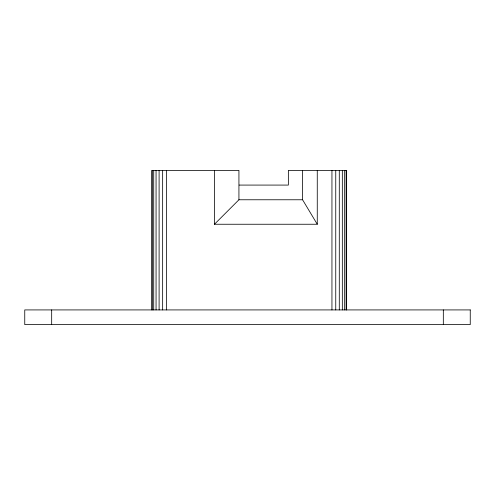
<?xml version="1.0" encoding="UTF-8"?>
<svg xmlns="http://www.w3.org/2000/svg" width="495" height="495" viewBox="0 0 495 495"><rect width="100%" height="100%" fill="white"/><g stroke="black" fill="none" stroke-linecap="round" stroke-linejoin="round"><path stroke-width="0.74" d="M214.453 224.247L238.93 199.77L302.575 199.77L317.264 224.247L214.453 224.247L214.453 170.391M239.215 185.081L288.362 185.081L288.362 170.391L346.636 170.391L346.636 309.92M443.322 309.92L443.322 324.609M346.135 170.391L346.135 309.92M344.668 170.391L344.668 309.92M342.336 170.391L342.336 309.92M339.292 170.391L339.292 309.92M335.752 170.391L335.752 309.92M331.947 170.391L331.947 309.92M317.264 170.391L317.264 224.247M302.575 170.391L302.575 199.77M238.93 199.77L238.93 170.391L151.755 170.391L151.755 309.92M166.444 170.391L166.444 309.92M162.645 170.391L162.645 309.92M159.099 170.391L159.099 309.92M156.061 170.391L156.061 309.92M153.722 170.391L153.722 309.92M152.256 170.391L152.256 309.92M51.678 309.92L51.678 324.609M470.25 309.92L24.75 309.92L24.75 324.609L470.25 324.609L470.25 309.92"/></g></svg>
